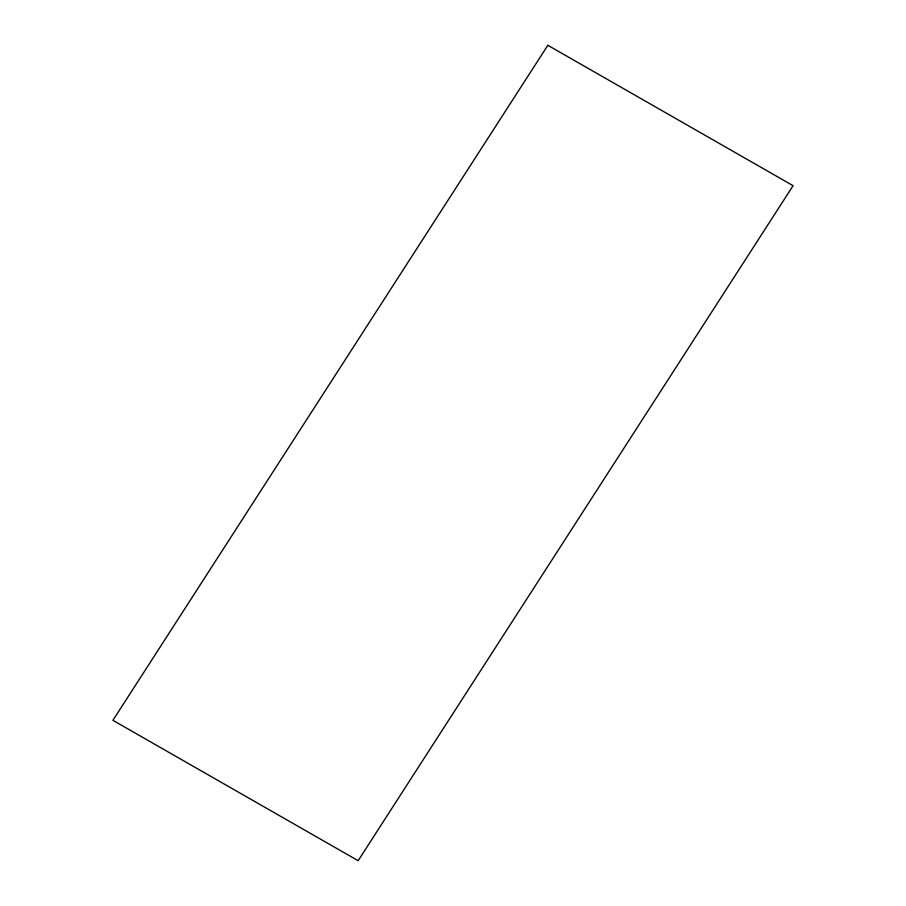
<?xml version="1.0" encoding="UTF-8"?>
<svg xmlns="http://www.w3.org/2000/svg" width="906" height="906" viewBox="0 0 906 906"><rect width="100%" height="100%" fill="white"/><g stroke="black" fill="none" stroke-linecap="round" stroke-linejoin="round"><path stroke-width="1.36" d="M547.847 45.3L112.91 720.315L358.153 860.7L793.09 185.685L547.847 45.3"/></g></svg>
